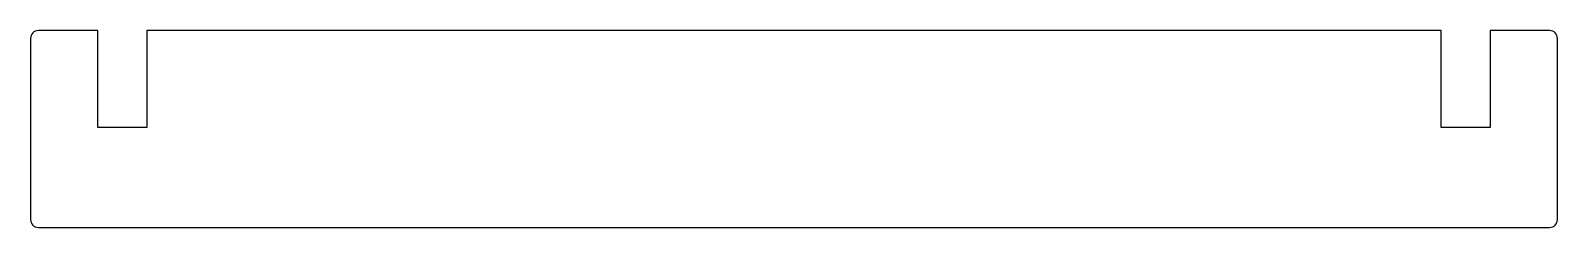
# Model space of a CAD drawing. Header units: millimetres. Extents: x -59 to 59, y -8 to 8.
import ezdxf

# ---------------------------------------------------------------- set-up
doc = ezdxf.new("R2010")
doc.units = ezdxf.units.MM
doc.layers.add('PERIMETER', color=5, linetype='CONTINUOUS')

msp = doc.modelspace()

# ---------------------------------------------------------------- linework, layer by layer
at = {"layer": 'PERIMETER'}
for p, q in [((-53.8965, 7.6035), (-58.5, 7.6035)), ((-53.8965, 0.1035), (-53.8965, 7.6035)), ((50.1035, 7.6035), (-50.1035, 7.6035)), ((-50.1035, 7.6035), (-50.1035, 0.1035)), ((50.1035, 0.1035), (50.1035, 7.6035)), ((58.5, 7.6035), (53.8965, 7.6035)), ((53.8965, 7.6035), (53.8965, 0.1035)), ((-59.1035, 7), (-59.1035, -7)), ((59.1035, -7), (59.1035, 7)), ((-50.1035, 0.1035), (-53.8965, 0.1035)), ((53.8965, 0.1035), (50.1035, 0.1035)), ((-58.5, -7.6035), (58.5, -7.6035))]:
    msp.add_line(p, q, dxfattribs=at)
for centre, start, end in [((-58.5, 7), 90, 180), ((58.5, 7), 0, 90), ((-58.5, -7), 180, 270), ((58.5, -7), -90, 0)]:
    msp.add_arc(centre, 0.6035, start, end, dxfattribs=at)

doc.saveas('drawing.dxf')
